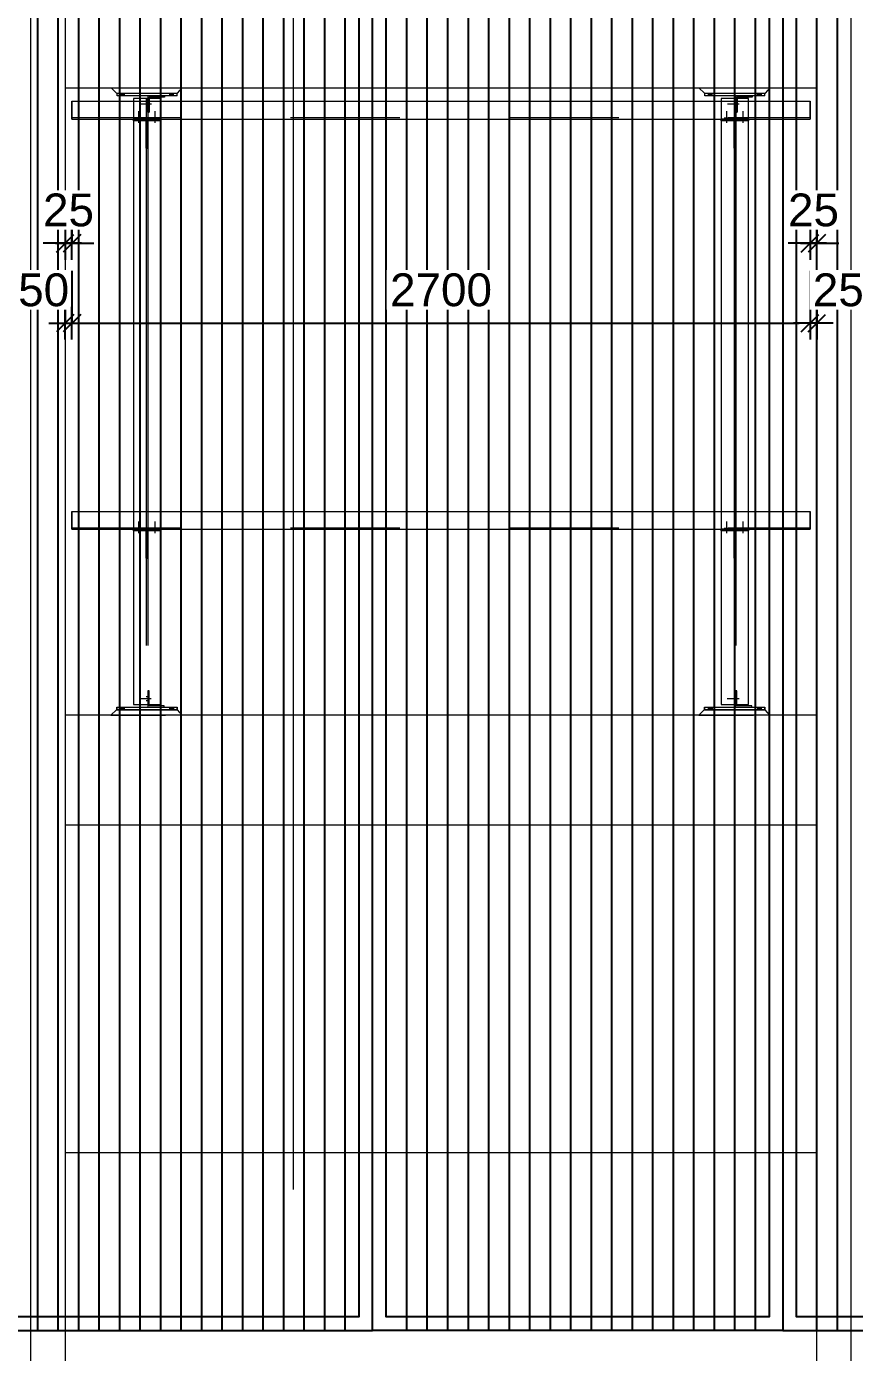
# Model space of a CAD drawing. Header units: millimetres. Extents: x 652937 to 1670132, y 1473552 to 2851037.
# Drawn here: x 663586.103 to 663589.132, y 1524559.058 to 1524563.907 of the extents above; entities that cross this region are included whole.
import ezdxf

# ---------------------------------------------------------------- set-up
doc = ezdxf.new("R2010")
doc.units = ezdxf.units.MM
for name, pattern in [('Grid Line', [22.225, 12.7, -3.175, 3.175, -3.175]), ('XKITLINE00', [0]), ('XKITLINE02', [4, 2, -2])]:
    doc.linetypes.add(name, pattern=pattern)
doc.layers.get('Defpoints').update_dxf_attribs({"color": 255})
doc.layers.add('000 - 0_HIDE_OBJ_FRAMING_DEF_SUB', color=1, linetype='Continuous', plot=False)
for name, color, linetype, lineweight in [('A-230-M_FLOOR', 2, 'Continuous', 25), ('Bolt', 7, 'Continuous', 0), ('Part', 2, 'Continuous', 0), ('Z-030-M_GRID', 1, 'Continuous', 9)]:
    doc.layers.add(name, color=color, linetype=linetype, lineweight=lineweight)
doc.layers.add('S-DIM', color=7, linetype='Continuous')
doc.styles.add('Arial', font='arial.ttf')
doc.dimstyles.new('Dim 40 - End', dxfattribs={"dimscale": 0.04, "dimtxt": 3, "dimasz": 1, "dimexe": 0, "dimexo": 2.5, "dimgap": 1.5, "dimtad": 1, "dimdec": 0, "dimlfac": 1000, "dimzin": 1, "dimdsep": 46, "dimtxsty": 'Arial', "dimblk": 'END', "dimcen": 0.09, "dimclrd": 1, "dimclre": 49, "dimclrt": 3, "dimadec": 0, "dimazin": 0, "dimtfac": 1, "dimtdec": 0, "dimtix": 1, "dimtofl": 0, "dimtmove": 2, "dimatfit": 3, "dimfxl": 1, "dimtfill": 1, "dimtfillclr": 256, "dimtolj": 1, "dimtzin": 0, "dimarcsym": 0})

# ---------------------------------------------------------------- blocks, each defined once
blk = doc.blocks.new('GM_Louver Grill Vertical Z1 - Z Profile-V141-ENT 3 ELE-4 Sheet')
at = {"layer": '000 - 0_HIDE_OBJ_FRAMING_DEF_SUB'}
blk.add_line((187463.5, 105550), (187463.5, 114870), dxfattribs=at)
blk = doc.blocks.new('E4')
at = {"layer": '000 - 0_HIDE_OBJ_FRAMING_DEF_SUB'}
for points in [[(-1563166.2, 114870), (-1564666.2, 114870), (-1564666.2, 105550), (-1563166.2, 105550)], [(-1563166.2, 114870), (-1561666.2, 114870), (-1561666.2, 105550), (-1563166.2, 105550)], [(-1560166.2, 114870), (-1561666.2, 114870), (-1561666.2, 105550), (-1560166.2, 105550)], [(-1564616.2, 114820), (-1563216.2, 114820), (-1563216.2, 105600), (-1564616.2, 105600)], [(-1563116.2, 114820), (-1561716.2, 114820), (-1561716.2, 105600), (-1563116.2, 105600)], [(-1561616.2, 114820), (-1560216.2, 114820), (-1560216.2, 105600), (-1561616.2, 105600)]]:
    blk.add_lwpolyline(points, close=True, dxfattribs=at)
at = {"layer": '000 - 0_HIDE_OBJ_FRAMING_DEF_SUB', "color": 8}
for p in [(-1751854.7, 0), (-1751779.7, 0), (-1751704.7, 0), (-1751629.7, 0), (-1751554.7, 0), (-1751479.7, 0), (-1751404.7, 0), (-1751329.7, 0), (-1751254.7, 0), (-1751179.7, 0), (-1751104.7, 0), (-1751029.7, 0), (-1750954.7, 0), (-1750879.7, 0), (-1750804.7, 0), (-1750729.7, 0), (-1750504.7, 0), (-1750429.7, 0), (-1750354.7, 0), (-1750279.7, 0), (-1750204.7, 0), (-1750129.7, 0), (-1750054.7, 0), (-1749979.7, 0), (-1749904.7, 0), (-1749829.7, 0), (-1749754.7, 0), (-1749679.7, 0), (-1749604.7, 0), (-1749529.7, 0), (-1749454.7, 0), (-1749379.7, 0), (-1749304.7, 0), (-1749229.7, 0), (-1749004.7, 0), (-1748929.7, 0)]:
    blk.add_blockref('GM_Louver Grill Vertical Z1 - Z Profile-V141-ENT 3 ELE-4 Sheet', p, dxfattribs=at)
blk = doc.blocks.new('*A3459102')
at = {"layer": 'Part', "linetype": 'XKITLINE00', "lineweight": 0}
for p, q in [((616.947211, 135.830227), (616.947209, 135.830227)), ((616.947209, 135.830227), (619.147209, 135.830227)), ((616.947209, 135.730227), (616.947209, 135.830227)), ((619.147211, 135.830227), (619.147209, 135.830227)), ((619.147209, 135.730227), (619.147209, 135.830227)), ((616.947211, 135.730227), (616.947209, 135.730227)), ((616.947209, 135.730227), (619.147209, 135.730227)), ((619.147211, 135.730227), (619.147209, 135.730227))]:
    blk.add_line(p, q, dxfattribs=at)
at = {"layer": 'Part', "linetype": 'XKITLINE02', "lineweight": 0}
for p, q in [((616.947211, 135.830227), (616.947211, 135.730227)), ((619.147209, 135.830227), (619.147211, 135.830227)), ((619.147211, 135.830227), (619.147211, 135.730227)), ((619.147209, 135.730227), (619.147211, 135.730227))]:
    blk.add_line(p, q, dxfattribs=at)
blk = doc.blocks.new('*A3460103')
at = {"layer": 'Part', "linetype": 'XKITLINE02', "lineweight": 0}
for p, q in [((618.12721, 136.430227), (618.077209, 136.430227)), ((618.077209, 136.430227), (618.077209, 135.930227)), ((618.127209, 135.930227), (618.127209, 136.430227)), ((618.077209, 135.830227), (618.67721, 135.830227)), ((618.67721, 135.830227), (618.67721, 135.880227))]:
    blk.add_line(p, q, dxfattribs=at)
at = {"layer": 'Part', "linetype": 'XKITLINE00', "lineweight": 0}
for p, q in [((618.077209, 135.930227), (618.077209, 135.830227)), ((618.127209, 135.930227), (618.127209, 135.880227)), ((618.677209, 135.880227), (618.127209, 135.880227)), ((618.677209, 135.830227), (618.677209, 135.880227))]:
    blk.add_line(p, q, dxfattribs=at)
blk = doc.blocks.new('*A3462105')
at = {"layer": 'Bolt', "linetype": 'XKITLINE02', "lineweight": 0}
for p, q in [((618.12721, 136.300227), (618.07721, 136.300227)), ((618.20641, 136.130227), (617.77721, 136.130227)), ((618.07721, 136.200227), (618.01721, 136.200227)), ((618.07721, 136.060227), (618.01721, 136.060227)), ((618.12721, 135.960227), (618.07721, 135.960227))]:
    blk.add_line(p, q, dxfattribs=at)
blk = doc.blocks.new('*A3463106')
at = {"layer": 'Bolt'}
for points in [[(617.217, 135.83), (617.217, 135.73), (617.077, 135.73), (617.077, 135.83)], [(619.017, 135.83), (619.017, 135.73), (618.877, 135.73), (618.877, 135.83)]]:
    blk.add_hatch(color=256, dxfattribs=at).paths.add_polyline_path(points, flags=17)
at = {"layer": 'Bolt', "linetype": 'XKITLINE00', "lineweight": 0}
for p, q in [((617.077, 135.83), (617.077, 135.73)), ((617.147, 135.83), (617.147, 135.73)), ((617.217, 135.83), (617.217, 135.73)), ((618.877, 135.83), (618.877, 135.73)), ((618.947, 135.83), (618.947, 135.73)), ((619.017, 135.83), (619.017, 135.73))]:
    blk.add_line(p, q, dxfattribs=at)
blk = doc.blocks.new('*A3534110')
at = {"layer": 'Part', "linetype": 'XKITLINE00', "lineweight": 0}
for p, q in [((616.947209, 162.330227), (616.947209, 162.430227)), ((616.947209, 162.430227), (619.147209, 162.430227)), ((619.147209, 162.330227), (619.147209, 162.430227)), ((619.147209, 162.430227), (619.147211, 162.430227)), ((619.147209, 162.330227), (616.947209, 162.330227)), ((619.147211, 162.330227), (619.147209, 162.330227))]:
    blk.add_line(p, q, dxfattribs=at)
at = {"layer": 'Part', "linetype": 'XKITLINE02', "lineweight": 0}
for p, q in [((616.947211, 162.330227), (616.947211, 162.430227)), ((619.147209, 162.430227), (619.147211, 162.430227)), ((619.147211, 162.330227), (619.147211, 162.430227)), ((619.147209, 162.330227), (619.147211, 162.330227))]:
    blk.add_line(p, q, dxfattribs=at)
blk = doc.blocks.new('*A3535111')
at = {"layer": 'Part', "linetype": 'XKITLINE00', "lineweight": 0}
for p, q in [((618.077209, 162.330227), (618.077209, 162.230227)), ((618.677209, 162.280227), (618.127209, 162.280227)), ((618.127209, 162.280227), (618.127209, 162.230227)), ((618.677209, 162.280227), (618.677209, 162.330227))]:
    blk.add_line(p, q, dxfattribs=at)
at = {"layer": 'Part', "linetype": 'XKITLINE02', "lineweight": 0}
for p, q in [((618.077209, 162.330227), (618.67721, 162.330227)), ((618.07721, 161.730227), (618.077209, 162.230227)), ((618.127209, 162.230227), (618.12721, 161.730227)), ((618.67721, 162.330227), (618.67721, 162.280227)), ((618.077209, 161.730227), (618.12721, 161.730227))]:
    blk.add_line(p, q, dxfattribs=at)
blk = doc.blocks.new('*A3537113')
at = {"layer": 'Bolt', "linetype": 'XKITLINE02', "lineweight": 0}
for p, q in [((618.20641, 162.030227), (617.77721, 162.030227)), ((618.07721, 162.100227), (618.01721, 162.100227)), ((618.07721, 161.960227), (618.01721, 161.960227)), ((618.12721, 162.200227), (618.07721, 162.200227)), ((618.12721, 161.860227), (618.07721, 161.860227))]:
    blk.add_line(p, q, dxfattribs=at)
blk = doc.blocks.new('*A3538114')
at = {"layer": 'Bolt'}
for points in [[(617.217, 162.43), (617.217, 162.33), (617.077, 162.33), (617.077, 162.43)], [(619.017, 162.43), (619.017, 162.33), (618.877, 162.33), (618.877, 162.43)]]:
    blk.add_hatch(color=256, dxfattribs=at).paths.add_polyline_path(points, flags=17)
at = {"layer": 'Bolt', "linetype": 'XKITLINE00', "lineweight": 0}
for p, q in [((617.077, 162.33), (617.077, 162.43)), ((617.147, 162.33), (617.147, 162.43)), ((617.217, 162.33), (617.217, 162.43)), ((618.877, 162.33), (618.877, 162.43)), ((618.947, 162.33), (618.947, 162.43)), ((619.017, 162.33), (619.017, 162.43))]:
    blk.add_line(p, q, dxfattribs=at)
blk = doc.blocks.new('END')
at = {"color": 1}
for p, q in [((0, 1.5), (0, -1.5)), ((1.5, 0), (-1.5, 0))]:
    blk.add_line(p, q, dxfattribs=at)
at = {"color": 3}
blk.add_line((-0.8, -0.8), (0.8, 0.8), dxfattribs=at)
blk = doc.blocks.new('*D184')
at = {"layer": 'Defpoints', "color": 0, "transparency": 16777216}
for p in [(663585.9942, 1524563.0939), (663586.2442, 1524563.0959), (663586.2442, 1524562.8219)]:
    blk.add_point(p, dxfattribs=at)
at = {"layer": 'S-DIM', "color": 49, "lineweight": -2, "transparency": 16777216}
for p, q in [((663585.9942, 1524562.9939), (663585.9942, 1524562.8219)), ((663586.2442, 1524562.9959), (663586.2442, 1524562.8219))]:
    blk.add_line(p, q, dxfattribs=at)
at = {"layer": 'S-DIM', "color": 1, "lineweight": -2, "transparency": 16777216}
for p, q in [((663585.9542, 1524562.8219), (663585.9142, 1524562.8219)), ((663586.2842, 1524562.8219), (663586.3242, 1524562.8219))]:
    blk.add_line(p, q, dxfattribs=at)
at = {"layer": 'S-DIM', "color": 1, "lineweight": -2, "transparency": 16777216, "xscale": 0.04, "yscale": 0.04, "zscale": 0.04}
blk.add_blockref('END', (663585.9942, 1524562.8219), dxfattribs=at)
at = {"layer": 'S-DIM', "color": 1, "lineweight": -2, "transparency": 16777216, "xscale": 0.04, "yscale": 0.04, "zscale": 0.04, "rotation": 180}
blk.add_blockref('END', (663586.2442, 1524562.8219), dxfattribs=at)
at = {"layer": 'S-DIM', "color": 3, "transparency": 16777216, "insert": (663586.1192, 1524562.9431), "char_height": 0.12, "attachment_point": 5, "style": 'Arial', "bg_fill": 3, "box_fill_scale": 1.1, "bg_fill_color": 256, "bg_fill_true_color": 13158600, "bg_fill_transparency": 0}
blk.add_mtext('\\A1;250', dxfattribs=at)
blk = doc.blocks.new('*D185')
at = {"layer": 'Defpoints', "color": 0, "transparency": 16777216}
for p in [(663586.2692, 1524563.4056), (663586.2442, 1524563.388), (663586.2692, 1524563.114)]:
    blk.add_point(p, dxfattribs=at)
at = {"layer": 'S-DIM', "color": 49, "lineweight": -2, "transparency": 16777216}
for p, q in [((663586.2442, 1524563.288), (663586.2442, 1524563.114)), ((663586.2692, 1524563.3056), (663586.2692, 1524563.114))]:
    blk.add_line(p, q, dxfattribs=at)
at = {"layer": 'S-DIM', "color": 1, "lineweight": -2, "transparency": 16777216}
for p, q in [((663586.2042, 1524563.114), (663586.1642, 1524563.114)), ((663586.3092, 1524563.114), (663586.3492, 1524563.114))]:
    blk.add_line(p, q, dxfattribs=at)
at = {"layer": 'S-DIM', "color": 1, "lineweight": -2, "transparency": 16777216, "xscale": 0.04, "yscale": 0.04, "zscale": 0.04}
blk.add_blockref('END', (663586.2442, 1524563.114), dxfattribs=at)
at = {"layer": 'S-DIM', "color": 1, "lineweight": -2, "transparency": 16777216, "xscale": 0.04, "yscale": 0.04, "zscale": 0.04, "rotation": 180}
blk.add_blockref('END', (663586.2692, 1524563.114), dxfattribs=at)
at = {"layer": 'S-DIM', "color": 3, "transparency": 16777216, "insert": (663586.2567, 1524563.2352), "char_height": 0.12, "attachment_point": 5, "style": 'Arial', "bg_fill": 3, "box_fill_scale": 1.1, "bg_fill_color": 256, "bg_fill_true_color": 13158600, "bg_fill_transparency": 0}
blk.add_mtext('\\A1;25', dxfattribs=at)
blk = doc.blocks.new('*D186')
at = {"layer": 'Defpoints', "color": 0, "transparency": 16777216}
for p in [(663586.2692, 1524563.1135), (663588.9692, 1524563.1135), (663588.9692, 1524562.8219)]:
    blk.add_point(p, dxfattribs=at)
at = {"layer": 'S-DIM', "color": 49, "lineweight": -2, "transparency": 16777216}
for p, q in [((663586.2692, 1524563.0135), (663586.2692, 1524562.8219)), ((663588.9692, 1524563.0135), (663588.9692, 1524562.8219))]:
    blk.add_line(p, q, dxfattribs=at)
at = {"layer": 'S-DIM', "color": 1, "lineweight": -2, "transparency": 16777216}
blk.add_line((663586.3092, 1524562.8219), (663588.9292, 1524562.8219), dxfattribs=at)
at = {"layer": 'S-DIM', "color": 1, "lineweight": -2, "transparency": 16777216, "xscale": 0.04, "yscale": 0.04, "zscale": 0.04, "rotation": 180}
blk.add_blockref('END', (663586.2692, 1524562.8219), dxfattribs=at)
at = {"layer": 'S-DIM', "color": 1, "lineweight": -2, "transparency": 16777216, "xscale": 0.04, "yscale": 0.04, "zscale": 0.04}
blk.add_blockref('END', (663588.9692, 1524562.8219), dxfattribs=at)
at = {"layer": 'S-DIM', "color": 3, "transparency": 16777216, "insert": (663587.6192, 1524562.9431), "char_height": 0.12, "attachment_point": 5, "style": 'Arial', "bg_fill": 3, "box_fill_scale": 1.1, "bg_fill_color": 256, "bg_fill_true_color": 13158600, "bg_fill_transparency": 0}
blk.add_mtext('\\A1;2700', dxfattribs=at)
blk = doc.blocks.new('*D187')
at = {"layer": 'Defpoints', "color": 0, "transparency": 16777216}
for p in [(663588.9692, 1524563.4056), (663588.9942, 1524563.3356), (663588.9942, 1524563.114)]:
    blk.add_point(p, dxfattribs=at)
at = {"layer": 'S-DIM', "color": 49, "lineweight": -2, "transparency": 16777216}
for p, q in [((663588.9692, 1524563.3056), (663588.9692, 1524563.114)), ((663588.9942, 1524563.2356), (663588.9942, 1524563.114))]:
    blk.add_line(p, q, dxfattribs=at)
at = {"layer": 'S-DIM', "color": 1, "lineweight": -2, "transparency": 16777216}
for p, q in [((663588.9292, 1524563.114), (663588.8892, 1524563.114)), ((663589.0342, 1524563.114), (663589.0742, 1524563.114))]:
    blk.add_line(p, q, dxfattribs=at)
at = {"layer": 'S-DIM', "color": 1, "lineweight": -2, "transparency": 16777216, "xscale": 0.04, "yscale": 0.04, "zscale": 0.04}
blk.add_blockref('END', (663588.9692, 1524563.114), dxfattribs=at)
at = {"layer": 'S-DIM', "color": 1, "lineweight": -2, "transparency": 16777216, "xscale": 0.04, "yscale": 0.04, "zscale": 0.04, "rotation": 180}
blk.add_blockref('END', (663588.9942, 1524563.114), dxfattribs=at)
at = {"layer": 'S-DIM', "color": 3, "transparency": 16777216, "insert": (663588.9817, 1524563.2352), "char_height": 0.12, "attachment_point": 5, "style": 'Arial', "bg_fill": 3, "box_fill_scale": 1.1, "bg_fill_color": 256, "bg_fill_true_color": 13158600, "bg_fill_transparency": 0}
blk.add_mtext('\\A1;25', dxfattribs=at)
blk = doc.blocks.new('*D194')
at = {"layer": 'Defpoints', "color": 0, "transparency": 16777216}
for p in [(663588.9942, 1524563.0863), (663589.2442, 1524563.0863), (663589.2442, 1524562.8219)]:
    blk.add_point(p, dxfattribs=at)
at = {"layer": 'S-DIM', "color": 49, "lineweight": -2, "transparency": 16777216}
for p, q in [((663588.9942, 1524562.9863), (663588.9942, 1524562.8219)), ((663589.2442, 1524562.9863), (663589.2442, 1524562.8219))]:
    blk.add_line(p, q, dxfattribs=at)
at = {"layer": 'S-DIM', "color": 1, "lineweight": -2, "transparency": 16777216}
for p, q in [((663588.9542, 1524562.8219), (663588.9142, 1524562.8219)), ((663589.2842, 1524562.8219), (663589.3242, 1524562.8219))]:
    blk.add_line(p, q, dxfattribs=at)
at = {"layer": 'S-DIM', "color": 1, "lineweight": -2, "transparency": 16777216, "xscale": 0.04, "yscale": 0.04, "zscale": 0.04}
blk.add_blockref('END', (663588.9942, 1524562.8219), dxfattribs=at)
at = {"layer": 'S-DIM', "color": 1, "lineweight": -2, "transparency": 16777216, "xscale": 0.04, "yscale": 0.04, "zscale": 0.04, "rotation": 180}
blk.add_blockref('END', (663589.2442, 1524562.8219), dxfattribs=at)
at = {"layer": 'S-DIM', "color": 3, "transparency": 16777216, "insert": (663589.1192, 1524562.9431), "char_height": 0.12, "attachment_point": 5, "style": 'Arial', "bg_fill": 3, "box_fill_scale": 1.1, "bg_fill_color": 256, "bg_fill_true_color": 13158600, "bg_fill_transparency": 0}
blk.add_mtext('\\A1;250', dxfattribs=at)
blk = doc.blocks.new('*A3536112')
at = {"layer": 'Part', "linetype": 'XKITLINE00', "lineweight": 0}
for p, q in [((616.747209, 162.630227), (616.947209, 162.430227)), ((616.947209, 162.430227), (619.177211, 162.430227)), ((619.177209, 162.430227), (619.347209, 162.630227))]:
    blk.add_line(p, q, dxfattribs=at)
at = {"layer": 'Part', "linetype": 'XKITLINE02', "lineweight": 0}
for p, q in [((616.747209, 162.630227), (619.347211, 162.630227)), ((616.947211, 162.430227), (616.747211, 162.630227)), ((619.177211, 162.430227), (619.347211, 162.630227))]:
    blk.add_line(p, q, dxfattribs=at)
blk = doc.blocks.new('*A3461104')
at = {"layer": 'Part', "linetype": 'XKITLINE00', "lineweight": 0}
for p, q in [((616.747209, 135.530227), (616.947209, 135.730227)), ((616.947209, 135.730227), (616.947211, 135.730227)), ((619.177211, 135.730227), (616.947209, 135.730227)), ((619.347209, 135.530227), (619.177209, 135.730227))]:
    blk.add_line(p, q, dxfattribs=at)
at = {"layer": 'Part', "linetype": 'XKITLINE02', "lineweight": 0}
for p, q in [((616.747209, 135.530227), (619.347211, 135.530227)), ((616.747211, 135.530227), (616.947211, 135.730227)), ((619.347211, 135.530227), (619.177211, 135.730227))]:
    blk.add_line(p, q, dxfattribs=at)
blk = doc.blocks.new('*A45305054')
at = {"layer": 'Part', "linetype": 'XKITLINE00', "lineweight": 0}
for p, q in [((7.497034, -93.970099), (20.997055, -93.970099)), ((7.497034, -93.970099), (7.497034, -94.295099)), ((20.99706, -93.970099), (20.997055, -93.970099)), ((20.997055, -93.970099), (20.997055, -94.295099)), ((20.997145, -93.970099), (20.997139, -93.970099)), ((20.997139, -93.970099), (20.997139, -94.265099)), ((7.497034, -94.295099), (20.997055, -94.295099)), ((20.997145, -94.265099), (20.997145, -94.295099))]:
    blk.add_line(p, q, dxfattribs=at)
at = {"layer": 'Part', "linetype": 'XKITLINE02', "lineweight": 0}
for p, q in [((7.49704, -94.265099), (7.49704, -93.970099)), ((7.497118, -94.265099), (7.497118, -93.970099)), ((7.497124, -94.295099), (7.497124, -93.970099)), ((20.997055, -93.970099), (20.997145, -93.970099)), ((20.99706, -94.265099), (20.99706, -93.970099)), ((20.997145, -93.970099), (20.997145, -94.265099)), ((7.49704, -94.265099), (20.997139, -94.265099)), ((20.997055, -94.295099), (20.997145, -94.295099)), ((20.997055, -94.295099), (20.997145, -94.295099)), ((20.997139, -94.265099), (20.99706, -94.265099))]:
    blk.add_line(p, q, dxfattribs=at)
blk = doc.blocks.new('*A45315055')
at = {"layer": 'Part', "linetype": 'XKITLINE00', "lineweight": 0}
for p, q in [((7.497034, -86.470099), (20.997055, -86.470099)), ((7.497034, -86.470099), (7.497034, -86.795099)), ((20.99706, -86.470099), (20.997055, -86.470099)), ((20.997055, -86.470099), (20.997055, -86.795099)), ((20.997145, -86.470099), (20.997139, -86.470099)), ((20.997139, -86.470099), (20.997139, -86.765099)), ((20.997145, -86.765099), (20.997145, -86.795099)), ((7.497034, -86.795099), (20.997055, -86.795099))]:
    blk.add_line(p, q, dxfattribs=at)
at = {"layer": 'Part', "linetype": 'XKITLINE02', "lineweight": 0}
for p, q in [((7.49704, -86.765099), (7.49704, -86.470099)), ((7.497118, -86.765099), (7.497118, -86.470099)), ((7.497124, -86.795099), (7.497124, -86.470099)), ((20.997055, -86.470099), (20.997145, -86.470099)), ((20.99706, -86.765099), (20.99706, -86.470099)), ((20.997145, -86.470099), (20.997145, -86.765099)), ((7.49704, -86.765099), (20.997139, -86.765099)), ((20.997139, -86.765099), (20.99706, -86.765099)), ((20.997055, -86.795099), (20.997145, -86.795099)), ((20.997055, -86.795099), (20.997145, -86.795099))]:
    blk.add_line(p, q, dxfattribs=at)
blk = doc.blocks.new('*A45835107')
at = {"layer": 'Part', "linetype": 'XKITLINE00', "lineweight": 0}
for p, q in [((9.106897, -94.475099), (9.106897, -94.325099)), ((9.106897, -94.325099), (9.136897, -94.325099)), ((9.106987, -94.825099), (9.106897, -94.475099)), ((9.106897, -94.475099), (9.136897, -94.475099)), ((9.136897, -94.475099), (9.136897, -94.325099)), ((9.136897, -94.475099), (9.136987, -94.825099)), ((9.137017, -94.825099), (9.137017, -94.325099)), ((9.107017, -94.825099), (9.106987, -94.825099)), ((9.106987, -94.825099), (9.137017, -94.825099))]:
    blk.add_line(p, q, dxfattribs=at)
at = {"layer": 'Part', "linetype": 'XKITLINE02', "lineweight": 0}
for p, q in [((9.106897, -94.325099), (9.107017, -94.325099)), ((9.107017, -94.325099), (9.107017, -94.825099)), ((9.136897, -94.325099), (9.137017, -94.325099)), ((9.137017, -94.325099), (9.136897, -94.325099))]:
    blk.add_line(p, q, dxfattribs=at)
blk = doc.blocks.new('*A46125136')
at = {"layer": 'Part', "linetype": 'XKITLINE00', "lineweight": 0}
for p, q in [((19.356876, -86.975099), (19.356876, -86.825099)), ((19.356876, -86.825099), (19.386876, -86.825099)), ((19.356966, -87.325099), (19.356876, -86.975099)), ((19.356876, -86.975099), (19.386876, -86.975099)), ((19.386876, -86.975099), (19.386876, -86.825099)), ((19.386876, -86.975099), (19.386966, -87.325099)), ((19.386996, -87.325099), (19.386996, -86.825099)), ((19.356996, -87.325099), (19.356966, -87.325099)), ((19.356966, -87.325099), (19.386996, -87.325099))]:
    blk.add_line(p, q, dxfattribs=at)
at = {"layer": 'Part', "linetype": 'XKITLINE02', "lineweight": 0}
for p, q in [((19.356876, -86.825099), (19.356996, -86.825099)), ((19.356996, -86.825099), (19.356996, -87.325099)), ((19.386876, -86.825099), (19.386996, -86.825099)), ((19.386996, -86.825099), (19.386876, -86.825099))]:
    blk.add_line(p, q, dxfattribs=at)
blk = doc.blocks.new('*A46135137')
at = {"layer": 'Part', "linetype": 'XKITLINE00', "lineweight": 0}
for p, q in [((19.121876, -86.825099), (19.121876, -86.795099)), ((19.621996, -86.825099), (19.121876, -86.825099)), ((19.621876, -86.825099), (19.621876, -86.795099)), ((19.621996, -86.825099), (19.621876, -86.825099)), ((19.621996, -86.795099), (19.621996, -86.825099))]:
    blk.add_line(p, q, dxfattribs=at)
at = {"layer": 'Part', "linetype": 'XKITLINE02', "lineweight": 0}
for p, q in [((19.621996, -86.795099), (19.121876, -86.795099)), ((19.121996, -86.825099), (19.121996, -86.795099)), ((19.621876, -86.795099), (19.621996, -86.795099))]:
    blk.add_line(p, q, dxfattribs=at)
blk = doc.blocks.new('*A46145138')
at = {"layer": 'Bolt'}
for points in [[(19.257, -86.765), (19.257, -86.795), (19.187, -86.795), (19.187, -86.765)], [(19.557, -86.765), (19.557, -86.795), (19.487, -86.795), (19.487, -86.765)], [(19.257, -86.795), (19.257, -86.825), (19.187, -86.825), (19.187, -86.795)], [(19.557, -86.795), (19.557, -86.825), (19.487, -86.825), (19.487, -86.795)]]:
    blk.add_hatch(color=256, dxfattribs=at).paths.add_polyline_path(points, flags=17)
at = {"layer": 'Bolt', "linetype": 'XKITLINE00', "lineweight": 0}
for p, q in [((19.187, -86.795), (19.187, -86.765)), ((19.222, -86.865), (19.222, -86.65)), ((19.257, -86.795), (19.257, -86.765)), ((19.487, -86.795), (19.487, -86.765)), ((19.522, -86.865), (19.522, -86.65)), ((19.557, -86.795), (19.557, -86.765)), ((19.187, -86.825), (19.187, -86.795)), ((19.257, -86.825), (19.257, -86.795)), ((19.487, -86.825), (19.487, -86.795)), ((19.557, -86.825), (19.557, -86.795))]:
    blk.add_line(p, q, dxfattribs=at)
blk = doc.blocks.new('*A46175141')
at = {"layer": 'Bolt'}
for points in [[(9.007, -86.765), (9.007, -86.795), (8.937, -86.795), (8.937, -86.765)], [(9.307, -86.765), (9.307, -86.795), (9.237, -86.795), (9.237, -86.765)], [(9.007, -86.795), (9.007, -86.825), (8.937, -86.825), (8.937, -86.795)], [(9.307, -86.795), (9.307, -86.825), (9.237, -86.825), (9.237, -86.795)]]:
    blk.add_hatch(color=256, dxfattribs=at).paths.add_polyline_path(points, flags=17)
at = {"layer": 'Bolt', "linetype": 'XKITLINE00', "lineweight": 0}
for p, q in [((8.937, -86.795), (8.937, -86.765)), ((8.972, -86.865), (8.972, -86.65)), ((9.007, -86.795), (9.007, -86.765)), ((9.237, -86.795), (9.237, -86.765)), ((9.272, -86.865), (9.272, -86.65)), ((9.307, -86.795), (9.307, -86.765)), ((8.937, -86.825), (8.937, -86.795)), ((9.007, -86.825), (9.007, -86.795)), ((9.237, -86.825), (9.237, -86.795)), ((9.307, -86.825), (9.307, -86.795))]:
    blk.add_line(p, q, dxfattribs=at)
blk = doc.blocks.new('*A46205144')
at = {"layer": 'Part', "linetype": 'XKITLINE00', "lineweight": 0}
for p, q in [((8.871897, -86.825099), (8.871897, -86.795099)), ((9.372017, -86.825099), (8.871897, -86.825099)), ((9.371897, -86.825099), (9.371897, -86.795099)), ((9.372017, -86.825099), (9.371897, -86.825099)), ((9.372017, -86.795099), (9.372017, -86.825099))]:
    blk.add_line(p, q, dxfattribs=at)
at = {"layer": 'Part', "linetype": 'XKITLINE02', "lineweight": 0}
for p, q in [((9.372017, -86.795099), (8.871897, -86.795099)), ((8.872017, -86.825099), (8.872017, -86.795099)), ((9.371897, -86.795099), (9.372017, -86.795099))]:
    blk.add_line(p, q, dxfattribs=at)
blk = doc.blocks.new('*A46215145')
at = {"layer": 'Part', "linetype": 'XKITLINE00', "lineweight": 0}
for p, q in [((9.106897, -86.975099), (9.106897, -86.825099)), ((9.106897, -86.825099), (9.136897, -86.825099)), ((9.106987, -87.325099), (9.106897, -86.975099)), ((9.106897, -86.975099), (9.136897, -86.975099)), ((9.136897, -86.975099), (9.136897, -86.825099)), ((9.136897, -86.975099), (9.136987, -87.325099)), ((9.137017, -87.325099), (9.137017, -86.825099)), ((9.107017, -87.325099), (9.106987, -87.325099)), ((9.106987, -87.325099), (9.137017, -87.325099))]:
    blk.add_line(p, q, dxfattribs=at)
at = {"layer": 'Part', "linetype": 'XKITLINE02', "lineweight": 0}
for p, q in [((9.106897, -86.825099), (9.107017, -86.825099)), ((9.107017, -86.825099), (9.107017, -87.325099)), ((9.136897, -86.825099), (9.137017, -86.825099)), ((9.137017, -86.825099), (9.136897, -86.825099))]:
    blk.add_line(p, q, dxfattribs=at)
blk = doc.blocks.new('*A46365160')
at = {"layer": 'Bolt'}
for points in [[(9.007, -94.265), (9.007, -94.295), (8.937, -94.295), (8.937, -94.265)], [(9.007, -94.295), (9.007, -94.325), (8.937, -94.325), (8.937, -94.295)], [(9.307, -94.265), (9.307, -94.295), (9.237, -94.295), (9.237, -94.265)], [(9.307, -94.295), (9.307, -94.325), (9.237, -94.325), (9.237, -94.295)]]:
    blk.add_hatch(color=256, dxfattribs=at).paths.add_polyline_path(points, flags=17)
at = {"layer": 'Bolt', "linetype": 'XKITLINE00', "lineweight": 0}
for p, q in [((8.937, -94.295), (8.937, -94.265)), ((8.937, -94.325), (8.937, -94.295)), ((8.972, -94.365), (8.972, -94.15)), ((9.007, -94.295), (9.007, -94.265)), ((9.007, -94.325), (9.007, -94.295)), ((9.237, -94.295), (9.237, -94.265)), ((9.237, -94.325), (9.237, -94.295)), ((9.272, -94.365), (9.272, -94.15)), ((9.307, -94.295), (9.307, -94.265)), ((9.307, -94.325), (9.307, -94.295))]:
    blk.add_line(p, q, dxfattribs=at)
blk = doc.blocks.new('*A46375161')
at = {"layer": 'Part', "linetype": 'XKITLINE00', "lineweight": 0}
for p, q in [((8.871897, -94.325099), (8.871897, -94.295099)), ((9.371897, -94.325099), (9.371897, -94.295099)), ((9.372017, -94.295099), (9.372017, -94.325099)), ((9.372017, -94.325099), (8.871897, -94.325099)), ((9.372017, -94.325099), (9.371897, -94.325099))]:
    blk.add_line(p, q, dxfattribs=at)
at = {"layer": 'Part', "linetype": 'XKITLINE02', "lineweight": 0}
for p, q in [((9.372017, -94.295099), (8.871897, -94.295099)), ((8.872017, -94.325099), (8.872017, -94.295099)), ((9.371897, -94.295099), (9.372017, -94.295099))]:
    blk.add_line(p, q, dxfattribs=at)

msp = doc.modelspace()

# ---------------------------------------------------------------- linework, layer by layer
at = {"layer": 'A-230-M_FLOOR', "color": 4, "lineweight": 9}
for points in [[(663585.9942, 1524556.0381), (663585.9942, 1524568.0081), (663586.2442, 1524568.0081), (663586.2442, 1524556.0381)], [(663588.9942, 1524556.0381), (663588.9942, 1524568.0081), (663589.2442, 1524568.0081), (663589.2442, 1524556.0381)]]:
    msp.add_lwpolyline(points, dxfattribs=at)
at = {"layer": 'A-230-M_FLOOR', "lineweight": 9}
for points in [[(663588.9942, 1524561.3881), (663586.2442, 1524561.3881)], [(663586.2442, 1524560.9881), (663588.9942, 1524560.9881)], [(663588.9942, 1524559.7881), (663586.2442, 1524559.7881)]]:
    msp.add_lwpolyline(points, dxfattribs=at)
at = {"layer": 'Part', "linetype": 'XKITLINE00', "lineweight": 0}
msp.add_line((663586.2442, 1524563.6831), (663588.9942, 1524563.6831), dxfattribs=at)
at = {"layer": 'Part', "linetype": 'XKITLINE02', "lineweight": 0}
for p, q in [((663586.5412, 1524563.6431), (663586.5412, 1524561.4281)), ((663586.5412, 1524563.6431), (663586.5412, 1524561.4281)), ((663586.5472, 1524563.6431), (663586.5472, 1524561.4281)), ((663586.5472, 1524563.6431), (663586.5472, 1524561.4281)), ((663586.5942, 1524563.6431), (663586.5942, 1524563.6431)), ((663586.5942, 1524563.6431), (663586.5942, 1524563.6431)), ((663588.6912, 1524563.6431), (663588.6912, 1524561.4281)), ((663588.6912, 1524563.6431), (663588.6912, 1524561.4281)), ((663588.6972, 1524563.6431), (663588.6972, 1524561.4281)), ((663588.6972, 1524563.6431), (663588.6972, 1524561.4281)), ((663588.7442, 1524563.6431), (663588.7442, 1524563.6431)), ((663588.7442, 1524563.6431), (663588.7442, 1524563.6431)), ((663586.5942, 1524561.4281), (663586.5942, 1524561.4281)), ((663586.5942, 1524561.4281), (663586.5942, 1524561.4281)), ((663588.7442, 1524561.4281), (663588.7442, 1524561.4281)), ((663588.7442, 1524561.4281), (663588.7442, 1524561.4281))]:
    msp.add_line(p, q, dxfattribs=at)
at = {"layer": 'Part', "linetype": 'XKITLINE00', "lineweight": 0}
for points in [[(663586.5942, 1524561.4281), (663586.5942, 1524563.6431), (663586.4942, 1524563.6431), (663586.4942, 1524561.4281)], [(663588.7442, 1524561.4281), (663588.7442, 1524563.6431), (663588.6442, 1524563.6431), (663588.6442, 1524561.4281)]]:
    msp.add_lwpolyline(points, close=True, dxfattribs=at)
at = {"layer": 'Z-030-M_GRID', "linetype": 'Grid Line', "ltscale": 0.5}
msp.add_line((663587.0792, 1524548.5416), (663587.0792, 1524569.7849), dxfattribs=at)
at = {"layer": 'Z-030-M_GRID', "color": 251, "linetype": 'Grid Line'}
for p, q in [((663586.1192, 1524555.077), (663586.1192, 1524569.4741)), ((663589.1192, 1524555.4885), (663589.1192, 1524569.4741))]:
    msp.add_line(p, q, dxfattribs=at)

# ---------------------------------------------------------------- block references
at = {"xscale": 0.001, "yscale": 0.001, "zscale": 0.001}
msp.add_blockref('E4', (665150.5354, 1524453.5881), dxfattribs=at)
at = {"lineweight": 0}
for name, p, xscale, yscale, zscale in [('*A3536112', (663524.738, 1524547.4201), 0.1, 0.1, 0.1), ('*A3534110', (663524.7395, 1524547.4201), 0.1, 0.1, 0.1), ('*A3538114', (663524.7395, 1524547.4201), 0.1, 0.1, 0.1), ('*A3535111', (663524.7395, 1524547.4201), 0.1, 0.1, 0.1), ('*A3536112', (663526.888, 1524547.4201), 0.1, 0.1, 0.1), ('*A3534110', (663526.8895, 1524547.4201), 0.1, 0.1, 0.1), ('*A3538114', (663526.8895, 1524547.4201), 0.1, 0.1, 0.1), ('*A3535111', (663526.8895, 1524547.4201), 0.1, 0.1, 0.1), ('*A45315055', (663584.7698, 1524580.9272), 0.2, 0.2, 0.2), ('*A46175141', (663584.7198, 1524580.9272), 0.2, 0.2, 0.2), ('*A3537113', (663524.7395, 1524547.4201), 0.1, 0.1, 0.1), ('*A46145138', (663584.8198, 1524580.9272), 0.2, 0.2, 0.2), ('*A3537113', (663526.8895, 1524547.4201), 0.1, 0.1, 0.1), ('*A46205144', (663584.7198, 1524580.9272), 0.2, 0.2, 0.2), ('*A46215145', (663584.7198, 1524580.9272), 0.2, 0.2, 0.2), ('*A46135137', (663584.8198, 1524580.9272), 0.2, 0.2, 0.2), ('*A46125136', (663584.8198, 1524580.9272), 0.2, 0.2, 0.2), ('*A45305054', (663584.7698, 1524580.9272), 0.2, 0.2, 0.2), ('*A46365160', (663584.7198, 1524580.9272), 0.2, 0.2, 0.2), ('*A46365160', (663586.8698, 1524580.9272), 0.2, 0.2, 0.2), ('*A46375161', (663584.7198, 1524580.9272), 0.2, 0.2, 0.2), ('*A45835107', (663584.7198, 1524580.9272), 0.2, 0.2, 0.2), ('*A46375161', (663586.8698, 1524580.9272), 0.2, 0.2, 0.2), ('*A45835107', (663586.8698, 1524580.9272), 0.2, 0.2, 0.2), ('*A3462105', (663524.7388, 1524547.8351), 0.1, 0.1, 0.1), ('*A3460103', (663524.7388, 1524547.8351), 0.1, 0.1, 0.1), ('*A3462105', (663526.8888, 1524547.8351), 0.1, 0.1, 0.1), ('*A3460103', (663526.8888, 1524547.8351), 0.1, 0.1, 0.1), ('*A3459102', (663524.7388, 1524547.8351), 0.1, 0.1, 0.1), ('*A3463106', (663524.7388, 1524547.8351), 0.1, 0.1, 0.1), ('*A3459102', (663526.8888, 1524547.8351), 0.1, 0.1, 0.1), ('*A3463106', (663526.8888, 1524547.8351), 0.1, 0.1, 0.1), ('*A3461104', (663524.7373, 1524547.8351), 0.1, 0.1, 0.1), ('*A3461104', (663526.8873, 1524547.8351), 0.1, 0.1, 0.1)]:
    msp.add_blockref(name, p, dxfattribs=dict(at, xscale=xscale, yscale=yscale, zscale=zscale))

# ---------------------------------------------------------------- next in the draw order: dimensions: what is measured, and where the dimension line sits
at = {"layer": 'S-DIM', "color": 4}
dim = msp.add_linear_dim(base=(663586.2442, 1524562.8219), p1=(663585.9942, 1524563.0939), p2=(663586.2442, 1524563.0959), dimstyle='Dim 40 - End', dxfattribs=at)
dim.commit()
dim.dimension.update_dxf_attribs({"geometry": '*D184', "text_midpoint": (663586.1192, 1524562.9431)})

# ---------------------------------------------------------------- next in the draw order: dimensions: what is measured, and where the dimension line sits
dim = msp.add_linear_dim(base=(663586.2692, 1524563.114), p1=(663586.2442, 1524563.388), p2=(663586.2692, 1524563.4056), dimstyle='Dim 40 - End', dxfattribs=at)
dim.commit()
dim.dimension.update_dxf_attribs({"geometry": '*D185', "text_midpoint": (663586.2567, 1524563.2352)})

# ---------------------------------------------------------------- next in the draw order: dimensions: what is measured, and where the dimension line sits
dim = msp.add_linear_dim(base=(663588.9692, 1524562.8219), p1=(663586.2692, 1524563.1135), p2=(663588.9692, 1524563.1135), dimstyle='Dim 40 - End', dxfattribs=at)
dim.commit()
dim.dimension.update_dxf_attribs({"geometry": '*D186', "text_midpoint": (663587.6192, 1524562.9431)})

# ---------------------------------------------------------------- next in the draw order: dimensions: what is measured, and where the dimension line sits
dim = msp.add_linear_dim(base=(663588.9942, 1524563.114), p1=(663588.9692, 1524563.4056), p2=(663588.9942, 1524563.3356), dimstyle='Dim 40 - End', dxfattribs=at)
dim.commit()
dim.dimension.update_dxf_attribs({"geometry": '*D187', "text_midpoint": (663588.9817, 1524563.2352)})

# ---------------------------------------------------------------- next in the draw order: dimensions: what is measured, and where the dimension line sits
dim = msp.add_linear_dim(base=(663589.2442, 1524562.8219), p1=(663588.9942, 1524563.0863), p2=(663589.2442, 1524563.0863), dimstyle='Dim 40 - End', dxfattribs=at)
dim.commit()
dim.dimension.update_dxf_attribs({"geometry": '*D194', "text_midpoint": (663589.1192, 1524562.9431)})

doc.saveas('drawing.dxf')
